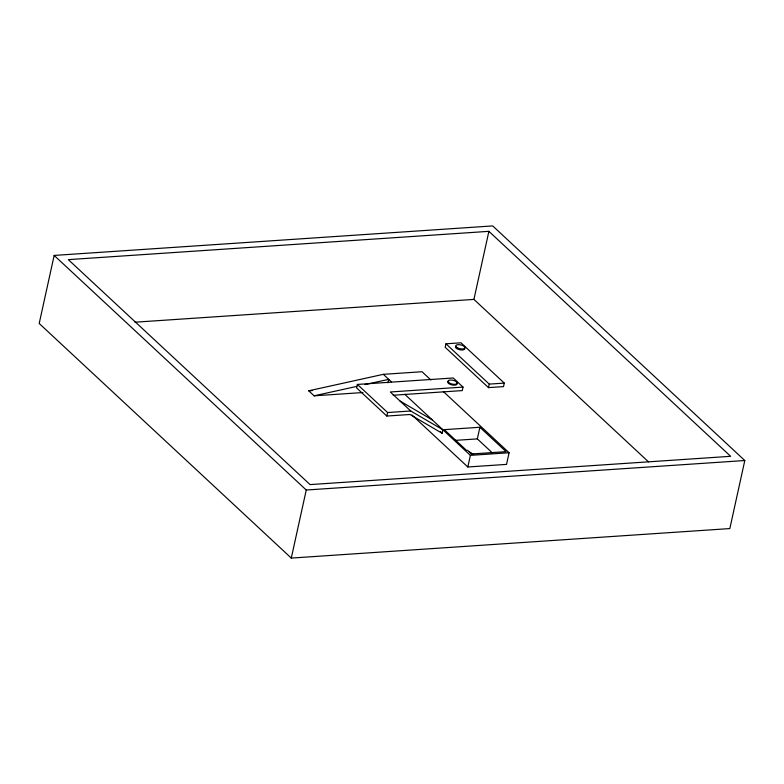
<?xml version="1.0" encoding="UTF-8"?>
<svg xmlns="http://www.w3.org/2000/svg" width="784" height="784" viewBox="0 0 784 784"><rect width="100%" height="100%" fill="white"/><g stroke="black" fill="none" stroke-linecap="round" stroke-linejoin="round"><path stroke-width="1.18" d="M54.165 255.427L39.2 323.478L291.285 558.081L729.835 528.573L744.8 460.522L492.715 225.919L54.165 255.427L306.25 490.02L744.8 460.522M291.285 558.081L306.25 490.02M463.021 387.09L453.24 377.976L357.386 384.434L356.612 387.933L386.826 416.049L409.973 414.491L442.098 433.258L442.872 429.75L410.738 410.992L390.314 391.98L463.021 387.09L462.256 390.599L393.176 395.244M387.943 382.837L388.707 379.348L365.03 384.572M386.826 416.049L387.6 412.541L357.386 384.434M445.939 343.804L445.175 347.312L488.491 387.619L503.514 386.61L504.288 383.102L460.972 342.794L445.939 343.804L489.255 384.111L504.288 383.102M648.515 461.874L473.928 299.4L488.893 231.339L68.335 259.631L310.072 484.6L730.629 456.308L488.893 231.339M443.352 391.569L509.09 452.75L506.533 464.383L467.823 466.99L470.38 455.357L404.701 394.225M488.491 387.619L489.255 384.111M492.185 452.711L477.329 438.893L479.886 427.26L444.263 429.661L466.519 450.369L467.509 450.3L471.458 453.985L506.092 451.653L479.886 427.26M362.953 392.539L314.11 395.822L308.72 390.804L383.317 374.331L422.027 371.724L430.906 379.995M314.11 395.822L356.74 386.404M135.044 322.195L473.928 299.4M308.72 390.804L312.385 390.559M387.6 412.541L410.738 410.992M454.769 440.412L477.329 438.893M471.674 454.318L473.526 454.191M470.38 455.357L509.09 452.75M400.105 401.085L432.239 419.852M471.057 452.927L472.644 454.397M469.322 451.613L472.478 454.553M383.317 374.331L391.373 381.828M440.334 431.612L442.098 433.258M411.894 414.932L467.823 466.99M456.67 382.994A4.733 1.96 12.4 0 1 451.878 384.915A4.733 1.96 12.4 0 1 448.683 381.151M464.402 347.802A4.733 1.96 12.4 0 1 460.218 349.85A4.733 1.96 12.4 0 1 455.827 346.322M449.83 383.288A4.733 1.96 12.4 0 0 457.199 383.249A4.733 1.96 12.4 0 0 450.751 380.015A4.733 1.96 12.4 0 0 449.83 383.288M457.601 347.92A4.733 1.96 12.4 0 0 464.981 347.871A4.733 1.96 12.4 0 0 458.522 344.646A4.733 1.96 12.4 0 0 457.601 347.92"/></g></svg>
